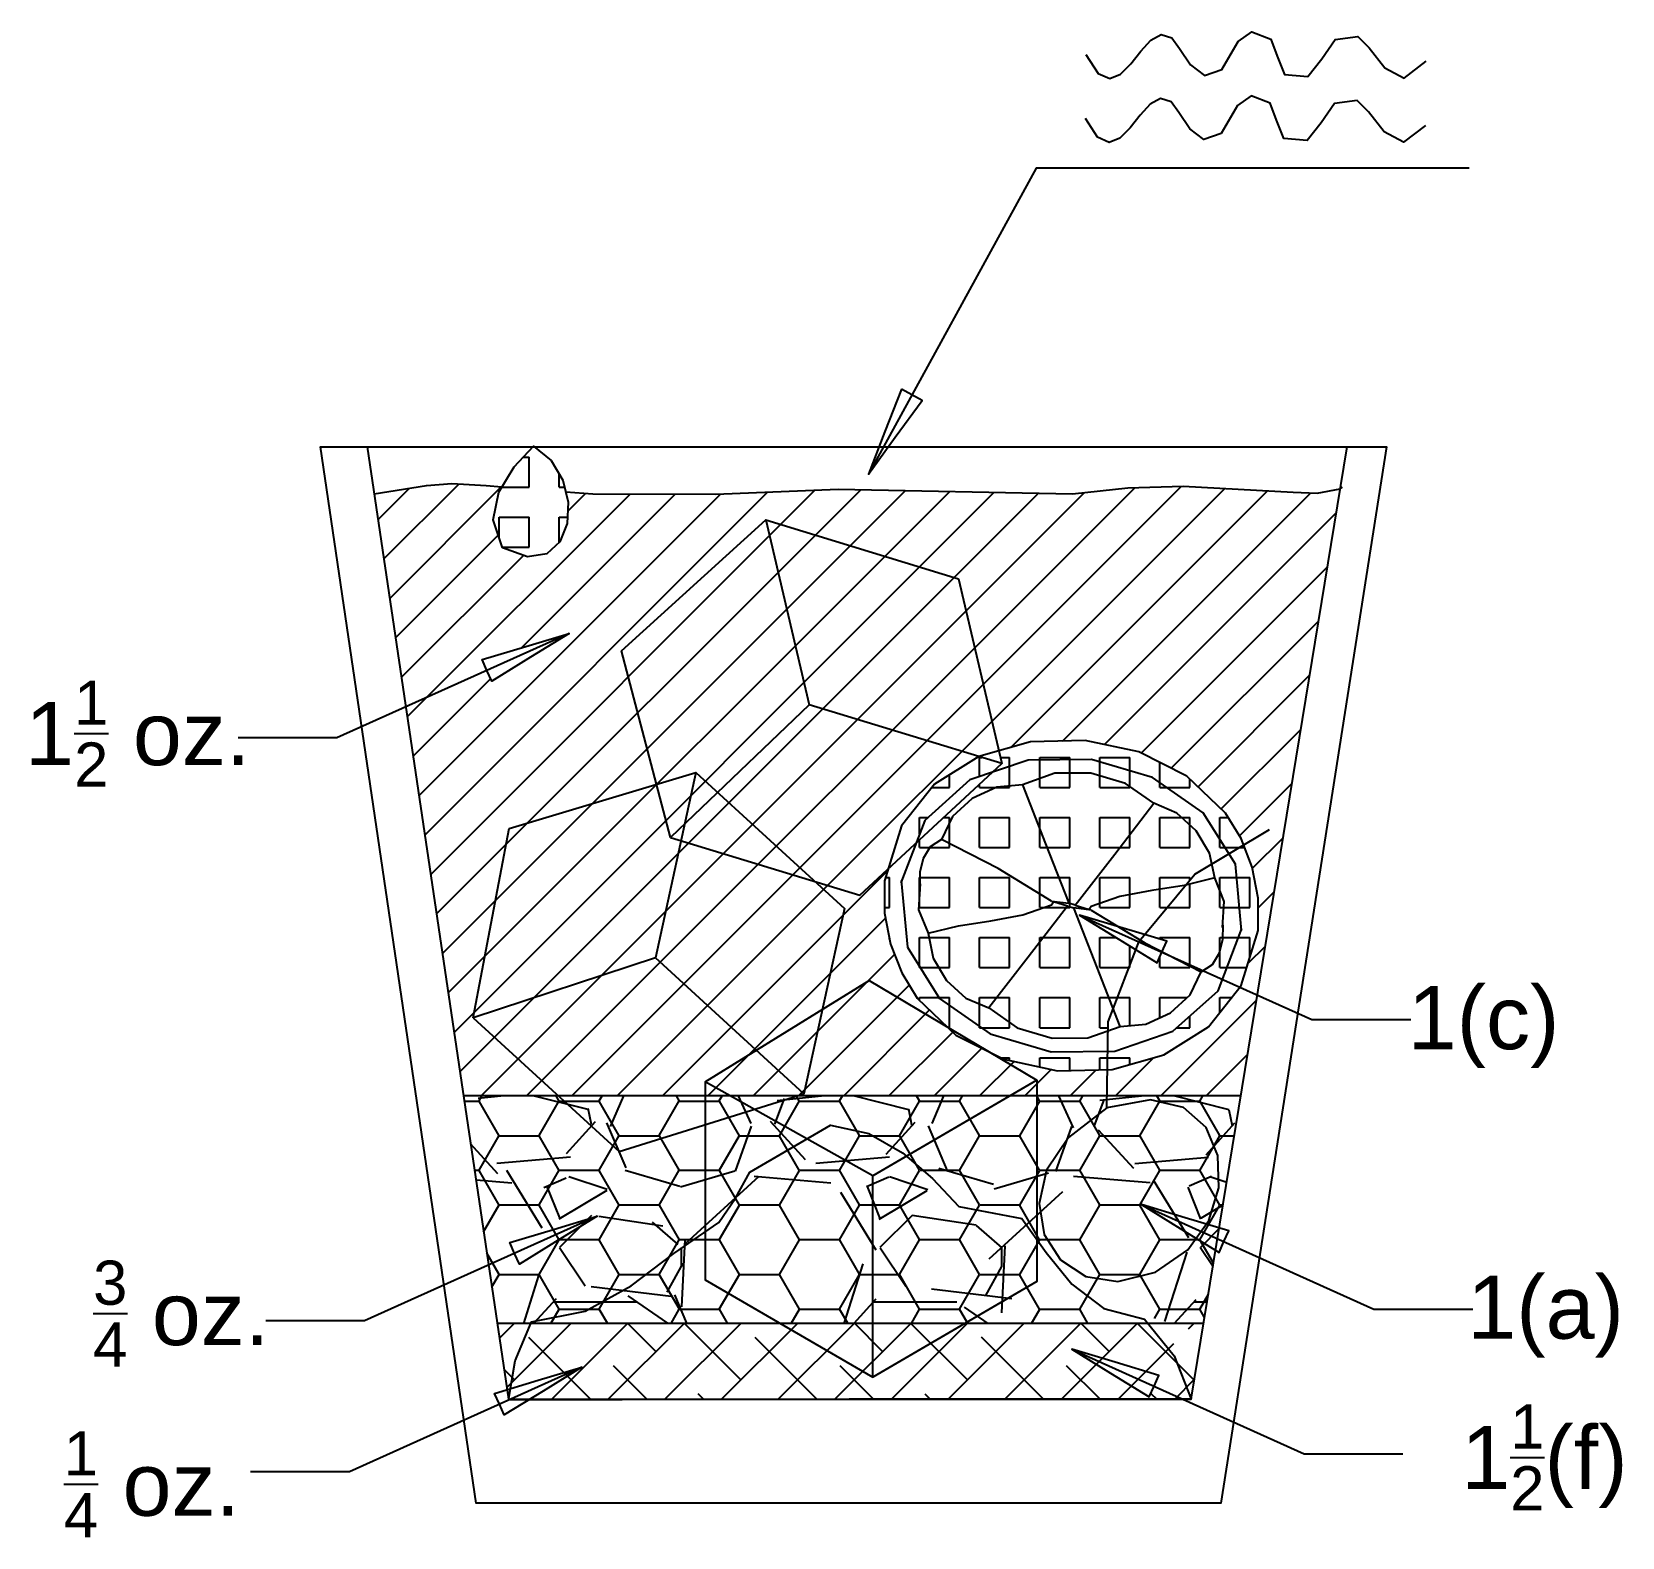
# Model space of a CAD drawing. Header units: metres. Extents: x 0 to 16.5, y 0 to 11.5.
# Drawn here: x 1.773 to 3.034, y 5.263 to 6.457 of the extents above; entities that cross this region are included whole.
import ezdxf

# ---------------------------------------------------------------- set-up
doc = ezdxf.new("R2010")
doc.units = ezdxf.units.M
for name, color, linetype in [('benedictine', 34, 'Continuous'), ('bourbon - whiskey', 35, 'Continuous'), ('lemon juice', 51, 'Continuous'), ('orange juice', 30, 'Continuous')]:
    doc.layers.add(name, color=color, linetype=linetype)
doc.styles.get("Standard").update_dxf_attribs({"font": 'arial.ttf'})
pattern_1 = [(0, (0, 0), (0, 0.0238125), [0.0238125, -0.0238125]), (90, (0, 0), (-0.0238125, 1.458046940019768e-18), [0.0238125, -0.0238125])]

# ---------------------------------------------------------------- blocks, each defined once
blk = doc.blocks.new('A$C17891CB8')
for points in [[(0, 0), (0.0009999999999994458, 0.06818999999999953), (0.02560000000000073, 0.1322199999999993), (0.06970000000000098, 0.1853299999999996), (0.1288999999999998, 0.2208699999999997)], [(0, 0), (-0.03059999999999974, -0.0233200000000009), (-0.04800000000000004, -0.04942000000000046), (-0.0539000000000005, -0.07584999999999997), (-0.04969999999999963, -0.1002600000000005), (-0.0367999999999995, -0.1202800000000002), (-0.01689999999999969, -0.1335200000000007), (0.008699999999999264, -0.1375900000000003), (0.03839999999999932, -0.1300999999999997), (0.06400000000000006, -0.1125700000000007), (0.08070000000000022, -0.08929999999999971), (0.08869999999999933, -0.06331000000000042), (0.08789999999999942, -0.03771000000000058), (0.07850000000000001, -0.01546000000000092), (0.06070000000000064, 0.0002699999999995484), (0.03449999999999953, 0.006450000000000067), (0, 0)]]:
    blk.add_lwpolyline(points)
blk = doc.blocks.new('A$C3C0D392B')
blk.add_lwpolyline([(0, 0), (-0.1842500000000005, -0.08290000000000042), (-0.2625799999999998, -0.08290000000000042)])
blk.add_lwpolyline([(-0.06531999999999982, -0.02941000000000216), (-0.06911999999999985, -0.02083999999999975), (-0.03454999999999941, -0.01041999999999987), (0, 0), (-0.03069999999999951, -0.018930000000001), (-0.06146999999999991, -0.03788000000000125), (-0.06531999999999982, -0.02941000000000216)], close=True)
blk = doc.blocks.new('A$C03171805')
for points in [[(0.1540495890673927, 0.5277757958248901), (0.115259589067394, 0.6756757958248918), (0.2296695890673934, 0.7795057958248921), (0.2641295890673927, 0.6329657958248904)], [(0.2296695890673934, 0.7795057958248921), (0.3822795890673927, 0.7328557958248907), (0.4167395890673919, 0.5863157958248908)], [(-0.002420410932607808, 0.3845857958248913), (0.02622958906739292, 0.5348257958248914), (0.1741695890673913, 0.5793157958248911), (0.1422095890673933, 0.4321757958248909)], [(0.1741695890673913, 0.5793157958248911), (0.2919095890673926, 0.4715057958248905), (0.2598895890673933, 0.3244257958248915)], [(0.1815995890673925, 0.3338657958248912), (0.311699589067393, 0.4142157958248904), (0.4444595890673924, 0.3351757958248913), (0.3143695890673914, 0.2593857958248917)], [(0.4444595890673924, 0.3351757958248913), (0.4444595890673924, 0.1755657958248906), (0.3143695890673914, 0.09977579582489104)]]:
    blk.add_lwpolyline(points)
for points in [[(0.1540495890673927, 0.5277757958248901), (0.304099589067393, 0.4819257958248921), (0.4167395890673919, 0.5863157958248908), (0.2641295890673927, 0.6329657958248904), (0.1540495890673927, 0.5277757958248901)], [(-0.002420410932607808, 0.3845857958248913), (0.1132995890673936, 0.2786457958248909), (0.2598895890673933, 0.3244257958248915), (0.1422095890673933, 0.4321757958248909), (-0.002420410932607808, 0.3845857958248913)], [(0.1815995890673925, 0.3338657958248912), (0.1815995890673925, 0.1769657958248909), (0.3143695890673914, 0.09977579582489104), (0.3143695890673914, 0.2593857958248917), (0.1815995890673925, 0.3338657958248912)]]:
    blk.add_lwpolyline(points, close=True)
blk = doc.blocks.new('A$C7E895C52')
for points in [[(0.2354999999999983, 0.004050000000002996), (0.2354999999999983, 0.004050000000002996), (0.2297999999999973, 0.04335000000000377), (0.2169749999999979, 0.07995000000000374), (0.1983749999999986, 0.1127250000000046), (0.1751999999999967, 0.140625), (0.1218749999999993, 0.1785750000000021), (0.0591749999999962, 0.1995000000000005), (-0.007725000000000648, 0.2040000000000006), (-0.07387500000000102, 0.1925999999999988), (-0.1338750000000033, 0.1658250000000017), (-0.182850000000002, 0.1242750000000044), (-0.2153250000000035, 0.06832500000000152), (-0.2263500000000036, -0.001350000000002183), (-0.2263500000000036, -0.001350000000002183)], [(0.2150999999999996, 0.0009750000000039449), (0.1960499999999996, 0.08055000000000234), (0.1478999999999964, 0.1371750000000027), (0.0804749999999963, 0.1709250000000004), (0.003374999999998352, 0.1819500000000005), (-0.07357500000000528, 0.1701750000000004), (-0.140625, 0.1357500000000016), (-0.1881750000000011, 0.07867500000000405), (-0.2062500000000007, -0.0008999999999979025)], [(0.08654999999999902, 0.1399499999999989), (0.04852499999999793, 0.1590750000000014), (0.004649999999998045, 0.1653750000000045), (-0.0388500000000036, 0.1587750000000021), (-0.07605000000000217, 0.1392749999999978)], [(-0.07605000000000217, 0.1392749999999978), (-0.1065749999999994, 0.1317000000000021), (-0.134400000000003, 0.1138500000000029), (-0.1551000000000045, 0.08850000000000335), (-0.164475000000003, 0.05865000000000009)], [(-0.07605000000000217, 0.1392749999999978), (-0.03750000000000142, 0.07162500000000449), (0.001124999999998266, 0.003750000000000142)], [(0.009149999999998215, 0.002700000000000813), (0.04799999999999827, 0.07124999999999915), (0.08654999999999902, 0.1399499999999989)], [(0.1734000000000009, 0.06015000000000015), (0.1628999999999969, 0.08924999999999983), (0.142799999999994, 0.1140000000000043), (0.1162500000000009, 0.1319250000000025), (0.08654999999999902, 0.1399499999999989)], [(-0.164475000000003, 0.05865000000000009), (-0.1770000000000032, 0.04770000000000252), (-0.1834500000000006, 0.03240000000000265), (-0.1850250000000031, 0.01522500000000093), (-0.1827000000000041, -0.001574999999995441)], [(-0.02025000000000432, 0.003375000000001904), (-0.09082500000000238, 0.03337499999999949), (-0.164475000000003, 0.05865000000000009)], [(0.1734000000000009, 0.06015000000000015), (0.1376999999999953, 0.04560000000000031), (0.09937499999999844, 0.03382500000000022), (0.06187499999999702, 0.02114999999999867), (0.02872499999999789, 0.003675000000001205), (0.0268499999999996, -7.499999999893703e-05)], [(0.1915499999999994, 0.001650000000005036), (0.1891499999999979, 0.03330000000000055), (0.1734000000000009, 0.06015000000000015)], [(-0.2263500000000036, -0.001350000000002183), (-0.2263500000000036, -0.001350000000002183), (-0.2206500000000027, -0.04064999999999941), (-0.2078249999999997, -0.07724999999999937), (-0.1892250000000004, -0.1100250000000003), (-0.166050000000002, -0.1379249999999992), (-0.1127250000000046, -0.1758749999999978), (-0.05002499999999799, -0.1967999999999961), (0.01687499999999886, -0.2012999999999963), (0.08302499999999924, -0.189899999999998), (0.143024999999998, -0.1631250000000009), (0.1920000000000002, -0.121575), (0.2244749999999982, -0.06562499999999716), (0.2354999999999983, 0.004050000000002996), (0.2354999999999983, 0.004050000000002996)], [(-0.2059500000000014, 0.001725000000000421), (-0.1869000000000014, -0.07784999999999798), (-0.1387500000000017, -0.1344749999999983), (-0.07132500000000164, -0.1682249999999996), (0.005774999999999864, -0.1792499999999997), (0.08272499999999994, -0.1674749999999996), (0.1497749999999982, -0.1330499999999972), (0.1973249999999993, -0.07597499999999968), (0.2153999999999954, 0.003600000000002268)], [(-0.1824000000000012, 0.001049999999999329), (-0.1799999999999997, -0.03059999999999974), (-0.1642500000000027, -0.05744999999999578)], [(-0.1642500000000027, -0.05744999999999578), (-0.1285500000000006, -0.04289999999999949), (-0.09022500000000377, -0.03112499999999585), (-0.05272500000000235, -0.01844999999999786), (-0.01957500000000323, -0.0009749999999968395), (-0.01770000000000493, 0.00277499999999975)], [(0, 0), (-0.0388500000000036, -0.06854999999999833), (-0.07740000000000435, -0.1372499999999981)], [(-0.02025000000000432, 0.003375000000001904), (0.001124999999998266, 0.003750000000000142)], [(0, 0), (-0.01770000000000493, 0.00277499999999975)], [(0, 0), (0.008024999999996396, -0.001049999999999329)], [(0.009149999999998215, 0.002700000000000813), (0.001124999999998266, 0.003750000000000142)], [(0.009149999999998215, 0.002700000000000813), (0.0268499999999996, -7.499999999893703e-05)], [(0.1736249999999977, -0.05594999999999928), (0.1861499999999978, -0.04500000000000171), (0.1925999999999988, -0.02969999999999828), (0.1941749999999978, -0.01252499999999657), (0.1918499999999987, 0.004274999999999807)], [(0.02939999999999898, -0.0006750000000010914), (0.008024999999996396, -0.001049999999999329)], [(0.08519999999999683, -0.136574999999997), (0.04664999999999964, -0.06892500000000013), (0.008024999999996396, -0.001049999999999329)], [(0.02939999999999898, -0.0006750000000010914), (0.09997499999999704, -0.03067499999999868), (0.1736249999999977, -0.05594999999999928)], [(-0.1642500000000027, -0.05744999999999578), (-0.1537500000000023, -0.08654999999999902), (-0.1336499999999994, -0.1113), (-0.1071000000000026, -0.1292249999999981), (-0.07740000000000435, -0.1372499999999981)], [(0.08519999999999683, -0.136574999999997), (0.1157249999999976, -0.1289999999999978), (0.1435499999999976, -0.1111500000000021), (0.1642499999999991, -0.08579999999999899), (0.1736249999999977, -0.05594999999999928)], [(-0.07740000000000435, -0.1372499999999981), (-0.03937499999999972, -0.156374999999997), (0.004500000000000171, -0.1626750000000001), (0.04799999999999827, -0.1560750000000013), (0.08519999999999683, -0.136574999999997)]]:
    blk.add_lwpolyline(points)
blk = doc.blocks.new('A$C2D966FB9')
blk.add_lwpolyline([(0, 0), (-0.1842499999999996, -0.0829000000000022), (-0.2625799999999998, -0.0829000000000022)])
blk.add_lwpolyline([(-0.06531999999999982, -0.02941000000000216), (-0.06911999999999985, -0.02083999999999975), (-0.03454999999999941, -0.01041999999999987), (0, 0), (-0.03069999999999951, -0.018930000000001), (-0.06146999999999991, -0.03788000000000125), (-0.06531999999999982, -0.02941000000000216)], close=True)
blk = doc.blocks.new('A$C0CC134C3')
blk.add_lwpolyline([(-0.6056000000000008, -0.001020000000002241), (-0.5997000000000003, 0.0339199999999984), (-0.5852000000000004, 0.06863999999999848), (-0.5375999999999994, 0.07797999999999838), (-0.4969000000000001, 0.1005499999999984), (-0.4588000000000001, 0.1291899999999977), (-0.4189000000000007, 0.1566899999999993), (-0.4042999999999992, 0.1783899999999985), (-0.3915000000000006, 0.2012899999999984), (-0.3200000000000003, 0.2428899999999992), (-0.2860999999999994, 0.2355899999999984), (-0.2561999999999998, 0.218589999999999), (-0.2295999999999996, 0.195689999999999), (-0.2060999999999993, 0.170989999999998), (-0.1502000000000017, 0.1601899999999983), (-0.1288, 0.1301899999999989), (-0.1058000000000003, 0.1018899999999991), (-0.0777000000000001, 0.08045999999999864), (-0.04139999999999944, 0.0710299999999986), (-0.01510000000000034, 0.03835999999999906), (0, 0), (-0.3033000000000001, 5.999999999772854e-05), (-0.6056000000000008, -0.001020000000002241)])
blk = doc.blocks.new('A$C289B61D0')
for points in [[(0.1892300000000002, 0.7974199999999989), (0.1989999999999998, 0.782449999999999), (0.2080599999999997, 0.7782299999999971), (0.2165800000000004, 0.7817399999999992), (0.2247699999999995, 0.7899899999999977), (0.2327399999999997, 0.8000299999999996), (0.2407199999999996, 0.8087699999999991), (0.2488600000000005, 0.8133199999999974), (0.2573699999999999, 0.8106099999999987), (0.2634500000000006, 0.802089999999998), (0.2720199999999995, 0.7891799999999982), (0.2831500000000009, 0.7807699999999986), (0.2969299999999997, 0.7854899999999994), (0.3025099999999998, 0.7949899999999985), (0.3100000000000005, 0.807739999999999), (0.3206900000000008, 0.8153799999999976), (0.3357700000000001, 0.8096299999999985), (0.3409300000000002, 0.7960699999999985), (0.3466199999999997, 0.7815899999999978), (0.3651800000000005, 0.7798499999999997), (0.3761299999999999, 0.7938499999999991), (0.3868799999999997, 0.8093099999999982), (0.4048800000000004, 0.81175), (0.4136799999999994, 0.8026299999999971), (0.4262200000000007, 0.7868499999999976), (0.4415600000000008, 0.7785399999999978), (0.458870000000001, 0.791999999999998)], [(0.45838, 0.7412099999999988), (0.4410799999999995, 0.7278199999999977), (0.4257200000000001, 0.7360599999999984), (0.4131300000000007, 0.7519099999999987), (0.4043399999999995, 0.7610199999999985), (0.386330000000001, 0.7585699999999989), (0.3756500000000003, 0.7431099999999979), (0.3646899999999995, 0.7291099999999986), (0.3461300000000005, 0.7307999999999986), (0.3403799999999997, 0.7452799999999975), (0.3352299999999993, 0.7589099999999984), (0.3201499999999999, 0.7646599999999992), (0.30945, 0.7569999999999979), (0.3019700000000007, 0.7442499999999974), (0.2964400000000005, 0.7347699999999975), (0.2826599999999999, 0.7300399999999989), (0.2715399999999999, 0.7384499999999985), (0.2629099999999998, 0.7513099999999984), (0.2568300000000008, 0.7598199999999977), (0.24831, 0.7625399999999978), (0.2402300000000004, 0.758029999999998), (0.2322600000000001, 0.74925), (0.2242300000000004, 0.7392699999999977), (0.2160899999999994, 0.7310199999999973), (0.207510000000001, 0.7274899999999977), (0.1984500000000011, 0.7317299999999989), (0.1887399999999992, 0.7466999999999988)], [(0.4930000000000003, 0.7073099999999997), (0.1497299999999999, 0.7073099999999997), (0.01670000000000016, 0.464739999999999)]]:
    blk.add_lwpolyline(points)
blk.add_lwpolyline([(0.0429700000000004, 0.5320199999999993), (0.02983000000000047, 0.4983799999999974), (0.01670000000000016, 0.464739999999999), (0.03796999999999962, 0.4939299999999989), (0.05930000000000035, 0.5230599999999974), (0.0511600000000012, 0.5275699999999972), (0.0429700000000004, 0.5320199999999993)], close=True)

msp = doc.modelspace()

# ---------------------------------------------------------------- hatches: boundary and pattern name
at = {"layer": 'benedictine'}
h = msp.add_hatch(dxfattribs=at)
h.set_pattern_fill('ANSI38', color=256, scale=0.01, style=0)
h.set_pattern_definition([(45, (0, 0), (-0.02245064030267288, 0.02245064030267288), []), (135, (0, 0), (-0.06735192090801864, 0.02245064030267289), [0.079375, -0.047625])])
h.paths.add_polyline_path([(2.565289851311723, 5.403251487791415), (2.552389851311722, 5.423271487791414), (2.550718736966966, 5.432983845209386), (2.141699790654994, 5.432983845209386), (2.150610133674233, 5.372864464070524), (2.421285133674233, 5.372864464070524), (2.691960133674233, 5.372864464070525), (2.698959631720907, 5.415677106176561), (2.694810146861707, 5.417544092851339), (2.690952436672254, 5.409057130434542), (2.672762665853323, 5.420259475479026), (2.666089851311721, 5.410961487791417), (2.64048985131172, 5.393431487791415), (2.610789851311722, 5.385941487791415), (2.58518985131172, 5.390011487791416)])
h.paths.add_polyline_path([(2.672762665853323, 5.420259475479027), (2.660182436672253, 5.428007130434542), (2.652111377845644, 5.432983845209387), (2.550718736966966, 5.432983845209387), (2.552389851311722, 5.423271487791417), (2.565289851311721, 5.403251487791416), (2.585189851311722, 5.390011487791414), (2.610789851311722, 5.385941487791416), (2.64048985131172, 5.393431487791416), (2.666089851311721, 5.410961487791414)])
h.paths.add_polyline_path([(2.701789134412062, 5.432983845209387), (2.681894465358997, 5.432983845209387), (2.680802532464395, 5.431462331529303), (2.698602436672253, 5.426097130434543), (2.694809989353886, 5.417544163719172), (2.698959631720907, 5.415677106176562)])
at = {"layer": 'bourbon - whiskey'}
h = msp.add_hatch(dxfattribs=at)
h.set_pattern_fill('ANSI31', color=256, scale=0.008, style=0)
h.set_pattern_definition([(45, (0, 0), (-0.0179605122421383, 0.01796051224213831), [])])
h.paths.add_polyline_path([(2.315110133674232, 6.090422464070524), (2.217460133674237, 6.090582464070525), (2.195997951088318, 6.092249602159784), (2.197945985247602, 6.084132793162768), (2.197045985247601, 6.067132793162767), (2.1913459852476, 6.052732793162769), (2.180945985247601, 6.043132793162765), (2.165645985247601, 6.040732793162768), (2.145845985247602, 6.04783279316277), (2.138445985247602, 6.070132793162767), (2.142945985247602, 6.09203279316277), (2.145452543814718, 6.096175865174533), (2.132880133674294, 6.097152464070524), (2.119470133674234, 6.097962464070568), (2.105790133674239, 6.098772464070524), (2.085520133674236, 6.097152464070527), (2.044236557467412, 6.090582464070525), (2.069257021514888, 5.921765751729184), (2.133479723937604, 5.950661610783964), (2.129687276619237, 5.959214577499338), (2.164257276619237, 5.969634577499336), (2.19880727661924, 5.980054577499338), (2.168107276619237, 5.961124577499335), (2.137337276619237, 5.942174577499336), (2.133479566429784, 5.950661539916132), (2.069257021514888, 5.921765751729186), (2.114968761597279, 5.613341988625975), (2.625272090816369, 5.613341988625977), (2.625578714883794, 5.634250683783658), (2.585893353983233, 5.633208153073039), (2.543454932944162, 5.642322763749028), (2.505237131391885, 5.661568353325136), (2.474611058053936, 5.690847237670558), (2.462363564133614, 5.710879365125938), (2.453501027030556, 5.733608357520031), (2.448694384240842, 5.758249780530432), (2.448703680200137, 5.783957180523036), (2.462256842856557, 5.827565515876524), (2.488272844402284, 5.860383224133461), (2.523517729687535, 5.882438983776217), (2.56444916244239, 5.894002564197122), (2.607888220491978, 5.895143704179962), (2.650326641531046, 5.886029093503976), (2.688544443083322, 5.866783503927866), (2.719170516421275, 5.837504619582446), (2.731418010341595, 5.817472492127074), (2.740280547444657, 5.794743499732969), (2.745087190234367, 5.770102076722572), (2.745077894275072, 5.744394676729964), (2.731524731618653, 5.70078634137648), (2.730499359652444, 5.699492892881609), (2.744342747066811, 5.693264307716609), (2.80996644646884, 6.094653655558249), (2.791840133674237, 6.091232464070524), (2.772740133674182, 6.091992464070529), (2.685500133674216, 6.096872464070525), (2.641710133674237, 6.095302464070526), (2.59777013367423, 6.090582464070525), (2.412000133674226, 6.094492464070524)])
h.paths.add_polyline_path([(2.705508730072927, 5.667968633119541), (2.670263844787674, 5.645912873476782), (2.629332412032821, 5.634349293055879), (2.625578714883793, 5.634250683783659), (2.625272090816369, 5.613341988625975), (2.731276136625555, 5.613341988625976), (2.744342747066811, 5.693264307716611), (2.730499359652445, 5.69949289288161)], flags=17)
at = {"layer": 'lemon juice'}
h = msp.add_hatch(dxfattribs=at)
h.set_pattern_fill('HONEY', color=256, scale=0.01, style=0)
h.set_pattern_definition([(0, (0, 0), (0.047625, 0.0274963), [0.03175, -0.0635]), (120, (0, 0), (-0.04762499431007806, 0.02749630985523391), [0.03175, -0.0635]), (59.99999999999999, (0, 0), (5.689921946938625e-09, 0.05499260985523389), [-0.0635, 0.03175])])
h.paths.add_polyline_path([(2.11496876159728, 5.613341988625977), (2.141699790654995, 5.432983845209386), (2.550718736966967, 5.432983845209387), (2.548189851311721, 5.447681487791417), (2.554089851311721, 5.474111487791415), (2.571489851311723, 5.500211487791417), (2.602089851311721, 5.523531487791417), (2.603089851311721, 5.591721487791415), (2.611396337654532, 5.613341988625976)])
h.paths.add_polyline_path([(2.680589851311721, 5.508071487791415), (2.662789851311726, 5.523801487791414), (2.636589851311721, 5.529981487791416), (2.602089851311721, 5.523531487791416), (2.571489851311723, 5.500211487791416), (2.554089851311721, 5.474111487791415), (2.548189851311721, 5.447681487791416), (2.550718736966966, 5.432983845209387), (2.652111377845644, 5.432983845209387), (2.629482436672256, 5.446937130434542), (2.664032436672253, 5.436517130434543), (2.675754669900052, 5.432983845209387), (2.681894465358997, 5.432983845209387), (2.682789851311721, 5.434231487791417), (2.690789851311721, 5.460221487791415), (2.68998985131172, 5.485821487791417)])
h.paths.add_polyline_path([(2.662789851311722, 5.523801487791415), (2.680589851311723, 5.508071487791414), (2.68998985131172, 5.485821487791413), (2.690789851311721, 5.460221487791418), (2.682789851311722, 5.434231487791417), (2.681894465358998, 5.432983845209387), (2.701789134412063, 5.432983845209388), (2.731276136625554, 5.613341988625975), (2.611396337654532, 5.613341988625975), (2.60308985131172, 5.591721487791416), (2.602089851311721, 5.523531487791416), (2.636589851311717, 5.529981487791416)])
h = msp.add_hatch(dxfattribs=at)
h.set_pattern_fill('GRAVEL', color=256, scale=0.01, style=0)
h.set_pattern_definition([(228.0128, (0.18288, 0.254), (-2.032001726589601, -2.286002808951258), [0.0341721, -3.38305]), (184.9697, (0.16002, 0.2286), (3.048004930617913, 0.2539982075387458), [0.0586405, -5.8054]), (132.5104, (0.1016, 0.22352), (2.539998151833169, -2.794002729246041), [0.04134819999999999, -4.09347]), (267.2737, (0.00254, 0.16002), (0.2539988970828173, 5.079998365336643), [0.0534005, -5.28664]), (292.8337, (0, 0.10668), (-1.27000360555019, 3.048001733005111), [0.0523634, -5.18398]), (357.2737, (0.02032, 0.05842000000000001), (-5.079998365336643, 0.2539988970828175), [0.0534005, -5.28664]), (37.6942, (0.07366, 0.05587999999999999), (-3.302002086123993, -2.539997735698489), [0.07061939999999998, -6.991310000000001]), (72.2553, (0.12954, 0.09906000000000001), (1.77800355654672, 5.58800162060364), [0.06667200000000001, -6.60053]), (121.4296, (0.14986, 0.16256), (-2.032000523526448, 3.301996115997269), [0.0535813, -5.304550000000001]), (175.2364, (0.12192, 0.20828), (2.793997805305446, -0.2539976162721156), [0.0611713, -2.99739]), (222.3974, (0.06096, 0.21336), (-3.048000091723971, -2.793996365063697), [0.0791078, -7.83168]), (138.8141, (0.254, 0.15748), (-1.777998867422474, 1.5239976557124), [0.0270005, -2.67306]), (171.4692, (0.23368, 0.17526), (3.30199495955914, -0.5080012800045699), [0.0513682, -5.08546]), (225, (0.18288, 0.18288), (-5.329070518200751e-17, -0.2539998268700198), [0.03592090000000001, -0.323289]), (203.1986, (0.1651, 0.21336), (1.270004282559083, 0.5080022274306265), [0.0193441, -1.91506]), (291.8014, (0.14732, 0.20574), (-0.2540001781894509, 0.7620004908731864), [0.0273566, -1.34048]), (30.9638, (0.15748, 0.18034), (0.7619991954808226, 0.5080003958660553), [0.044432, -1.43663]), (161.5651, (0.19558, 0.2032), (0.5080002318180982, -0.2539996222465077), [0.0321287, -0.7710899999999999]), (16.38950000000001, (0, 0.20574), (2.540001401396935, 0.7619984149967804), [0.04500880000000001, -4.455880000000001]), (70.3462, (0.04318, 0.21844), (-1.015997168867651, -2.7939960488545), [0.03775990000000001, -3.73822]), (293.1986, (0.19558, 0.254), (-0.5080022274306264, 1.270004282559083), [0.038688, -1.89572]), (343.6105, (0.21082, 0.21844), (-2.540001401396935, 0.7619984149967811), [0.04500880000000001, -4.455880000000001]), (339.444, (0, 0.04826), (-1.270001576425591, 0.5079993836050138), [0.0434035, -2.12677]), (294.7751, (0.04064, 0.03302), (-1.269997040362684, 2.793998702615667), [0.0363672, -3.60036]), (66.80140000000002, (0.19812, 0), (0.5080022274306267, 1.270004282559083), [0.038688, -1.89572]), (17.354, (0.21336, 0.03556), (-3.302000178185996, -1.015998467560563), [0.04257830000000001, -4.21524]), (69.444, (0.07366, 0), (-0.5079993836050144, -1.270001576425591), [0.0217018, -2.14848]), (101.3099, (0.18288, 0), (-0.2539987462887349, 1.015996746090262), [0.0129515, -1.2822]), (165.9638, (0.18034, 0.0127), (0.7620005354697174, -0.2539995604123642), [0.0523634, -0.994905]), (186.0090000000001, (0.12954, 0.0254), (2.539996254442795, 0.2539994068547858), [0.0485267, -4.80414]), (303.6901, (0.15748, 0.15748), (-0.2540000871307233, 0.507999509923184), [0.0366324, -0.879178]), (353.1572, (0.1778, 0.127), (4.318001785664342, -0.508002275165484), [0.06395569999999999, -6.3316]), (60.94540000000001, (0.2413, 0.11938), (-1.015997636582909, -1.777995761083413), [0.0261508, -2.58894]), (90, (0.254, 0.14224), (-0.254, 0.254), [0.01524, -0.23876]), (120.2564, (0.12446, 0.03302), (1.015997846683611, -1.777999103247756), [0.0352867, -3.49339]), (48.01280000000001, (0.10668, 0.0635), (2.032001726589601, 2.286002808951258), [0.06834430000000001, -3.34888]), (0, (0.1524, 0.1143), (0.254, 0.254), [0.06604, -0.18796]), (325.3048, (0.21844, 0.1143), (-2.539995599095369, 1.778000169048476), [0.040161, -3.97593]), (254.0546, (0.25146, 0.09144000000000001), (-0.2540006479701474, -1.016002420320363), [0.0369829, -1.81217]), (207.646, (0.2413, 0.05587999999999999), (-4.825998304902272, -2.540001597472339), [0.0602145, -5.96125]), (175.4261, (0.18796, 0.02794), (-3.302000760474751, 0.2539987711219462), [0.06370289999999999, -6.30658]), (175.4261, (0.18796, 0.02794), (-3.302000760474751, 0.2539987711219462), [0.06370289999999999, -6.30658])])
h.paths.add_polyline_path([(2.11496876159728, 5.613341988625976), (2.141699790654995, 5.432983845209386), (2.550718736966967, 5.432983845209387), (2.548189851311721, 5.447681487791417), (2.554089851311721, 5.474111487791415), (2.571489851311723, 5.500211487791417), (2.602089851311721, 5.523531487791417), (2.603089851311721, 5.591721487791415), (2.611396337654532, 5.613341988625976)])
h.paths.add_polyline_path([(2.636589851311722, 5.529981487791418), (2.602089851311721, 5.523531487791415), (2.571489851311721, 5.500211487791415), (2.554089851311721, 5.474111487791415), (2.548189851311721, 5.447681487791416), (2.550718736966966, 5.432983845209387), (2.652111377845644, 5.432983845209387), (2.629482436672256, 5.446937130434542), (2.664032436672253, 5.436517130434543), (2.675754669900052, 5.432983845209387), (2.681894465358997, 5.432983845209387), (2.682789851311721, 5.434231487791417), (2.690789851311721, 5.460221487791415), (2.68998985131172, 5.485821487791417), (2.680589851311721, 5.508071487791415), (2.662789851311726, 5.523801487791414)])
h.paths.add_polyline_path([(2.662789851311722, 5.523801487791415), (2.680589851311723, 5.508071487791414), (2.68998985131172, 5.485821487791413), (2.690789851311721, 5.460221487791418), (2.682789851311722, 5.434231487791417), (2.681894465358998, 5.432983845209387), (2.701789134412063, 5.432983845209388), (2.731276136625554, 5.613341988625975), (2.611396337654532, 5.613341988625975), (2.60308985131172, 5.591721487791416), (2.602089851311721, 5.523531487791416), (2.636589851311717, 5.529981487791416)])
at = {"layer": 'orange juice'}
h = msp.add_hatch(dxfattribs=at)
h.set_pattern_fill('SQUARE', color=256, scale=0.0075, style=0)
h.set_pattern_definition(pattern_1)
h.paths.add_polyline_path([(2.170895599424649, 6.128072464070523), (2.17010762744147, 6.128072464070522), (2.155045985247601, 6.112032793162768), (2.145452543814718, 6.096175865174532), (2.195997951088317, 6.092249602159783), (2.193745985247602, 6.101632793162763), (2.184545985247604, 6.117132793162766)])
h.paths.add_polyline_path([(2.145845985247602, 6.047832793162768), (2.165645985247602, 6.040732793162769), (2.180945985247602, 6.043132793162766), (2.1913459852476, 6.052732793162767), (2.197045985247602, 6.067132793162768), (2.197945985247601, 6.084132793162767), (2.195997951088318, 6.092249602159784), (2.145452543814719, 6.096175865174533), (2.142945985247601, 6.09203279316277), (2.138445985247601, 6.070132793162768)])
h = msp.add_hatch(dxfattribs=at)
h.set_pattern_fill('SQUARE', color=256, scale=0.0075, style=0)
h.set_pattern_definition(pattern_1)
h.paths.add_polyline_path([(2.564449162442387, 5.894002564197121), (2.539366251821401, 5.886916365776136), (2.541739722741625, 5.876823259895416), (2.53430889665373, 5.869936683765133), (2.562552434305121, 5.879608674038355), (2.612945139934457, 5.879984014719218), (2.661310092466409, 5.865739204723993), (2.701360168637955, 5.837837500805833), (2.721793376406497, 5.805267082981459), (2.733448807728243, 5.812264279420224), (2.731418010341598, 5.817472492127073), (2.719170516421273, 5.837504619582442), (2.688544443083325, 5.866783503927862), (2.65032664153105, 5.886029093503976), (2.607888220491981, 5.895143704179963)])
h.paths.add_polyline_path([(2.731684534483122, 5.744746003588631), (2.71665028083826, 5.705724038790406), (2.730499359652445, 5.69949289288161), (2.731524731618653, 5.700786341376481), (2.745077894275072, 5.744394676729965), (2.745087190234366, 5.770102076722572), (2.740280547444655, 5.79474349973297), (2.733448807728244, 5.812264279420224), (2.721793376406497, 5.805267082981459), (2.726931426090283, 5.797077060793119)])
h.paths.add_polyline_path([(2.730499359652445, 5.69949289288161), (2.716650280838261, 5.705724038790408), (2.713167734130152, 5.69668495921505), (2.67738956326165, 5.664550805073498), (2.631229140170089, 5.648743183214647), (2.625790651998692, 5.648702675648569), (2.625578714883794, 5.634250683783659), (2.629332412032828, 5.634349293055879), (2.670263844787675, 5.645912873476783), (2.705508730072927, 5.667968633119541)])
h.paths.add_polyline_path([(2.585893353983233, 5.63320815307304), (2.625578714883793, 5.634250683783657), (2.625790651998692, 5.648702675648569), (2.580836434540757, 5.648367842533783), (2.532471482008799, 5.662612652529009), (2.492421405837256, 5.690514356447168), (2.466850148384929, 5.731274796459887), (2.462097039992091, 5.783605853664377), (2.473727053991434, 5.813791987782203), (2.451604040946132, 5.793289312606428), (2.448703680200137, 5.783957180523035), (2.448694384240842, 5.75824978053043), (2.453501027030556, 5.733608357520027), (2.462363564133613, 5.710879365125936), (2.474611058053935, 5.690847237670559), (2.498719840649204, 5.667798959508136), (2.53084600788778, 5.648672323032263), (2.543454932944162, 5.642322763749027)])
h.paths.add_polyline_path([(2.516392011213562, 5.863801052179505), (2.534308896653732, 5.869936683765133), (2.541739722741624, 5.876823259895415), (2.523468770237412, 5.882408345632402), (2.488272844402286, 5.860383224133463), (2.462256842856557, 5.827565515876524), (2.451604040946133, 5.793289312606431), (2.473727053991434, 5.813791987782203), (2.480613840345061, 5.831666898037955)])
h.paths.add_polyline_path([(2.583736104589305, 5.869070911119219), (2.612217952360297, 5.869246939959607), (2.639738383400153, 5.861124015351598), (2.66231651307782, 5.845330049884074), (2.680595443758854, 5.837422470245054), (2.695934219185158, 5.823466160511807), (2.706505227084395, 5.805738431666398), (2.708264126036378, 5.797144962066696), (2.721793376406496, 5.80526708298146), (2.701360168637955, 5.83783750080583), (2.661310092466411, 5.865739204723992), (2.612945139934457, 5.879984014719217), (2.562552434305125, 5.879608674038355), (2.534308896653732, 5.869936683765133), (2.473727053991433, 5.813791987782202), (2.462097039992091, 5.783605853664377), (2.466850148384928, 5.731274796459886), (2.492421405837255, 5.690514356447171), (2.532471482008798, 5.66261265252901), (2.58083643454076, 5.648367842533783), (2.625790651998692, 5.648702675648569), (2.626028275796421, 5.664906242415702), (2.61004546988591, 5.659280946133782), (2.581563622114915, 5.659104917293397), (2.554043191075064, 5.667227841901407), (2.531465061397387, 5.683021807368925), (2.513186130716357, 5.690929387007949), (2.497847355290055, 5.704885696741196), (2.487276347390814, 5.722613425586608), (2.483260516708699, 5.742233608340946), (2.507486065806475, 5.748229159849546), (2.533134752780089, 5.752202463959545), (2.558338762775011, 5.756829177431864), (2.581203193308609, 5.764936083278652), (2.582753676100547, 5.767163756768078), (2.593834188247908, 5.763737255681575), (2.598877369817083, 5.762317064714417), (2.612605593378269, 5.760566191929902), (2.634311733403873, 5.747367298919063), (2.637875541284298, 5.74629248334413), (2.65501288184419, 5.741126990470711), (2.687676936230888, 5.780464585220768), (2.686295508668727, 5.780122697403453), (2.660646821695052, 5.776149393293444), (2.635442811700199, 5.771522679821137), (2.612578381166601, 5.763415773974351), (2.611027898374664, 5.761188100484924), (2.59994738622732, 5.764614601571416), (2.594904204658125, 5.766034792538583), (2.581175981096938, 5.7677856653231), (2.538758629284624, 5.79357846347667), (2.493931226091885, 5.816630763232757), (2.502717617891414, 5.834880033128523), (2.51833987184873, 5.849191567884209), (2.537827922756292, 5.858034736831472), (2.558088524502322, 5.860044008226743)])
h.paths.add_polyline_path([(2.558088524502321, 5.860044008226741), (2.537827922756293, 5.858034736831472), (2.518339871848732, 5.84919156788421), (2.502717617891415, 5.834880033128526), (2.493931226091885, 5.816630763232758), (2.538758629284621, 5.793578463476679), (2.581175981096936, 5.767785665323101), (2.594904204658132, 5.766034792538582), (2.576482820766278, 5.813114963508293)], flags=17)
h.paths.add_polyline_path([(2.662316513077823, 5.845330049884076), (2.63973838340015, 5.861124015351598), (2.61221795236029, 5.869246939959607), (2.5837361045893, 5.869070911119218), (2.558088524502322, 5.860044008226741), (2.576482820766278, 5.813114963508293), (2.594904204658132, 5.766034792538584), (2.599947386227355, 5.764614601571402), (2.631221056592089, 5.804910306415926)], flags=17)
h.paths.add_polyline_path([(2.686295508668737, 5.780122697403455), (2.687676936230889, 5.78046458522077), (2.694831437084133, 5.789080810624756), (2.708264126036378, 5.797144962066696), (2.706505227084395, 5.805738431666394), (2.695934219185157, 5.823466160511805), (2.680595443758855, 5.837422470245053), (2.662316513077821, 5.845330049884075), (2.631221056592118, 5.804910306415946), (2.599947386227356, 5.764614601571405), (2.611027898374663, 5.761188100484923), (2.612578381166602, 5.763415773974352), (2.635442811700196, 5.771522679821135), (2.660646821695066, 5.776149393293448)], flags=17)
h.paths.add_polyline_path([(2.672445541284299, 5.73587248334413), (2.668813639262032, 5.727681588520226), (2.675566592088627, 5.724208911503269), (2.716650280838261, 5.705724038790408), (2.73168453448312, 5.744746003588629), (2.726931426090283, 5.797077060793119), (2.721793376406498, 5.80526708298146), (2.708264126036377, 5.797144962066695), (2.710521057766513, 5.786118248912056), (2.687676936230889, 5.78046458522077), (2.655012881844191, 5.741126990470712)])
h.paths.add_polyline_path([(2.664795541284299, 5.718832483344129), (2.648097827201697, 5.729115930918563), (2.630159550760912, 5.682425368296472), (2.635693049972889, 5.66830784902626), (2.655953651718918, 5.670317120421529), (2.67544170262648, 5.679160289368792), (2.691063956583795, 5.693471824124479), (2.699850348383324, 5.711721094020243), (2.675566592088644, 5.724208911503271), (2.668653251473755, 5.727319445760933)], flags=17)
h.paths.add_polyline_path([(2.617298753708934, 5.71523689374471), (2.630159550760912, 5.682425368296472), (2.648097827201697, 5.729115930918562), (2.634025541284299, 5.737782483344128), (2.603325541284299, 5.75671248334413), (2.634311733403878, 5.747367298919063), (2.612605593378275, 5.760566191929899), (2.598877369817078, 5.762317064714418)], flags=17)
h.paths.add_polyline_path([(2.617298753708934, 5.71523689374471), (2.598877369817077, 5.762317064714419), (2.593834188247857, 5.763737255681598), (2.562560517883015, 5.723441550836882), (2.531465061397389, 5.683021807368925), (2.554043191075064, 5.667227841901405), (2.581563622114915, 5.659104917293396), (2.610045469885908, 5.659280946133782), (2.62602827579642, 5.6649062424157), (2.626131437084132, 5.671940810624756), (2.630159550760912, 5.682425368296472)], flags=17)
h.paths.add_polyline_path([(2.593834188247857, 5.763737255681598), (2.582753676100548, 5.767163756768078), (2.581203193308609, 5.76493608327865), (2.558338762775015, 5.756829177431866), (2.533134752780141, 5.752202463959558), (2.507486065806483, 5.74822915984955), (2.483260516708699, 5.742233608340947), (2.487276347390814, 5.722613425586607), (2.497847355290053, 5.704885696741195), (2.513186130716355, 5.690929387007952), (2.531465061397388, 5.683021807368926), (2.562560517883055, 5.723441550836934)], flags=17)

# ---------------------------------------------------------------- linework, layer by layer
for p, q in [((2.731276136625555, 5.613341988625976), (2.11496876159728, 5.613341988625976)), ((2.701789134412063, 5.432983845209387), (2.141699790654995, 5.432983845209387)), ((2.150610133674233, 5.372864464070524), (2.421285133674233, 5.372864464070524))]:
    msp.add_line(p, q)
msp.add_lwpolyline([(2.815430133674233, 6.128072464070524), (2.846790133674233, 6.128072464070524), (2.715500133674233, 5.290507464070524), (2.125000133674232, 5.290507464070524), (2.001530133674233, 6.128072464070524), (2.038680133674232, 6.128072464070524), (2.815430133674233, 6.128072464070524)], close=True)
for points in [[(2.038680133674232, 6.128072464070524), (2.150610133674233, 5.372864464070524), (2.691960133674233, 5.372864464070524), (2.815430133674233, 6.128072464070524)], [(2.145845985247602, 6.047832793162769), (2.138445985247601, 6.070132793162767), (2.142945985247601, 6.092032793162769), (2.155045985247602, 6.112032793162768), (2.170445985247601, 6.128432793162766), (2.184545985247602, 6.117132793162767), (2.193745985247602, 6.101632793162768), (2.197945985247601, 6.084132793162766), (2.197045985247601, 6.067132793162767), (2.1913459852476, 6.052732793162768), (2.180945985247602, 6.043132793162766), (2.165645985247602, 6.040732793162768), (2.145845985247602, 6.047832793162769)], [(2.044236557467413, 6.090582464070525), (2.085520133674233, 6.097152464070525), (2.105790133674233, 6.098772464070524), (2.119470133674233, 6.097962464070524), (2.132880133674233, 6.097152464070525), (2.145452543814719, 6.096175865174533)], [(2.195997951088318, 6.092249602159783), (2.217460133674233, 6.090582464070525), (2.315110133674233, 6.090422464070524), (2.412000133674233, 6.094492464070524), (2.597770133674233, 6.090582464070525), (2.641710133674233, 6.095302464070524), (2.685500133674232, 6.096872464070525), (2.772740133674233, 6.091992464070525), (2.791840133674233, 6.091232464070524), (2.809960133674233, 6.094652464070524), (2.811960133674233, 6.095902464070524)]]:
    msp.add_lwpolyline(points)

# ---------------------------------------------------------------- block references
for name, p in [('A$C289B61D0', (2.419230133674233, 5.641622464070526)), ('A$C03171805', (2.125000133674232, 5.290507464070524)), ('A$C3C0D392B', (2.198807276619236, 5.980054577499336)), ('A$C17891CB8', (2.625131437084133, 5.603750810624756)), ('A$C2D966FB9', (2.220836269008352, 5.517842371957904)), ('A$C3C0D392B', (2.208735842073122, 5.398249751137818))]:
    msp.add_blockref(name, p)
at = {"xscale": 0.6473588515880998, "yscale": 0.6473588515880998, "zscale": 0.6473588515880998, "rotation": 351.7267524355844}
msp.add_blockref('A$C7E895C52', (2.593834188247857, 5.763737255681598), dxfattribs=at)
at = {"xscale": -1}
for p in [(2.603325541284299, 5.756712483344129), (2.652524022444664, 5.527156453267883), (2.597174168431925, 5.412534425845399)]:
    msp.add_blockref('A$C3C0D392B', p, dxfattribs=at)
at = {"xscale": 0.8939056013061146, "yscale": 0.8939056013061146, "zscale": 0.8939056013061146}
msp.add_blockref('A$C0CC134C3', (2.691960133674233, 5.372864464070524), dxfattribs=at)

# ---------------------------------------------------------------- texts
at = {"char_height": 0.05, "width": 0.2980207827620802, "attachment_point": 5}
for s, insert in [('\\A1;1{\\H0.7x;\\S1/2;} oz.', (1.856690688919898, 5.900550473880656)), ('1(c)', (2.923674226976971, 5.667832295107012)), ('\\A1;{\\H0.7x;\\S3/4;} oz.', (1.891158510699416, 5.44072536048008)), ('1(a)', (2.972872708137336, 5.438276265030765)), ('\\A1;1{\\H0.7x;\\S1/2;}(f)', (2.971943702273412, 5.326676212512737)), ('\\A1;{\\H0.7x;\\S1/4;} oz.', (1.867918633055413, 5.305428503484768))]:
    msp.add_mtext(s, dxfattribs=dict(at, insert=insert))

doc.saveas('drawing.dxf')
